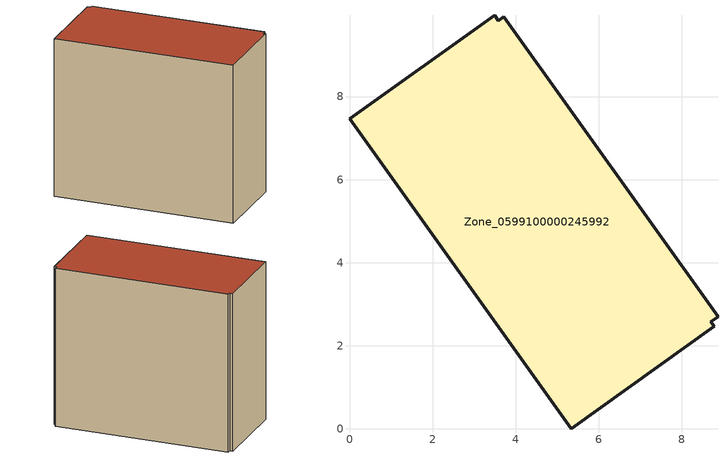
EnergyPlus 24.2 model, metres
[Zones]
Zone_0599100000245992
 floor ground (C_G): 8.87,2.7 8.69,2.57 8.78,2.47 5.33,0 0,7.46 3.5,9.96 3.59,9.82 3.71,9.92 z0
 wall outside (C_F): 5.33,0 8.78,2.47 8.69,2.57 8.87,2.7 3.71,9.92 3.59,9.82 3.5,9.96 0,7.46 5.33,0 z0:8.11
 roof outside (C_R): 8.69,2.57 8.87,2.7 3.71,9.92 3.59,9.82 3.5,9.96 0,7.46 5.33,0 8.78,2.47 z8.11
[BUILDING]
Pand.0599100000245992: North Axis=0; Terrain=City; Loads Convergence Tolerance Value=0.04; Temperature Convergence Tolerance Value=0.4; Solar Distribution=FullExterior; Maximum Number of Warmup Days=25; Minimum Number of Warmup Days=1
[Site:Location]
Rotterdam.The.Hague.AP_ZH_NLD Design_Conditions: Latitude=51.96; Longitude=4.45; Time Zone=1; Elevation=-4.5
[SITE:GROUNDTEMPERATURE:BUILDINGSURFACE]
18, 18, 18, 18, 18, 18, 18, 18, 18, 18, 18, 18
[MATERIAL] Thermal Absorptance=0.9; Solar Absorptance=0.7; Visible Absorptance=0.7
Name | Roughness | Thickness | Conductivity | Density | Specific Heat
G.TC.1975-1991 | MediumSmooth | 0.15 | 0.288461 | 540 | 1210
F.TC.1975-1991 | Rough | 0.3 | 0.230769 | 1920 | 840
R.TC.1975-1991 | MediumRough | 0.2 | 0.153846 | 1500 | 1000
[CONSTRUCTION]
C_G: G.TC.1975-1991
C_F: F.TC.1975-1991
C_R: R.TC.1975-1991
[ZONE]
Zone_0599100000245992: Type=1; Multiplier=1; Ceiling Height=Autocalculate; Volume=Autocalculate; Floor Area=autocalculate; Part of Total Floor Area=Yes
[ZONEINFILTRATION:DESIGNFLOWRATE]
Infil_Zone_0599100000245992: Zone or ZoneList or Space or SpaceList=Zone_0599100000245992; Schedule=AlwaysOn; Design Flow Rate Calculation Method=Flow/Area; Flow Rate per Floor Area=0.003; Constant Term Coefficient=1; Temperature Term Coefficient=0; Velocity Term Coefficient=0; Velocity Squared Term Coefficient=0
[HVACTEMPLATE:ZONE:IDEALLOADSAIRSYSTEM]
Zone_0599100000245992: Maximum Heating Supply Air Temperature=50; Minimum Cooling Supply Air Temperature=13; Maximum Heating Supply Air Humidity Ratio=0.0156; Minimum Cooling Supply Air Humidity Ratio=0.0077; Heating Limit=NoLimit; Cooling Limit=NoLimit; Dehumidification Control Type=ConstantSensibleHeatRatio; Cooling Sensible Heat Ratio=0.7; Dehumidification Setpoint=60; Humidification Control Type=None; Humidification Setpoint=30; Outdoor Air Method=None; Outdoor Air Flow Rate per Person=0.00944; Outdoor Air Flow Rate per Zone Floor Area=0; Outdoor Air Flow Rate per Zone=0; Demand Controlled Ventilation Type=None; Outdoor Air Economizer Type=NoEconomizer; Heat Recovery Type=None; Sensible Heat Recovery Effectiveness=0.7; Latent Heat Recovery Effectiveness=0.65
[ZONECONTROL:THERMOSTAT]
ThermostatControl_Zone_0599100000245992: Zone or ZoneList=Zone_0599100000245992; Control Type Schedule=DualSetpointControlType; Control 1=Thermostat_Zone_0599100000245992; Temperature Difference Between Cutout And Setpoint=0
[THERMOSTATSETPOINT:DUALSETPOINT]
Thermostat_Zone_0599100000245992: Heating Setpoint Temperature Schedule=HeatingSetpoint_Zone_0599100000245992; Cooling Setpoint Temperature Schedule=CoolingSetpoint_Zone_0599100000245992
[SCHEDULE:COMPACT]
HeatingSetpoint_Zone_0599100000245992: Through: 12/31, For: AllDays, Until: 24:00, 21
CoolingSetpoint_Zone_0599100000245992: Through: 12/31, For: AllDays, Until: 24:00, 24
DualSetpointControlType: Through: 12/31, For: AllDays, Until: 24:00, 4
AlwaysOn: Through: 12/31, For: AllDays, Until: 24:00, 1
